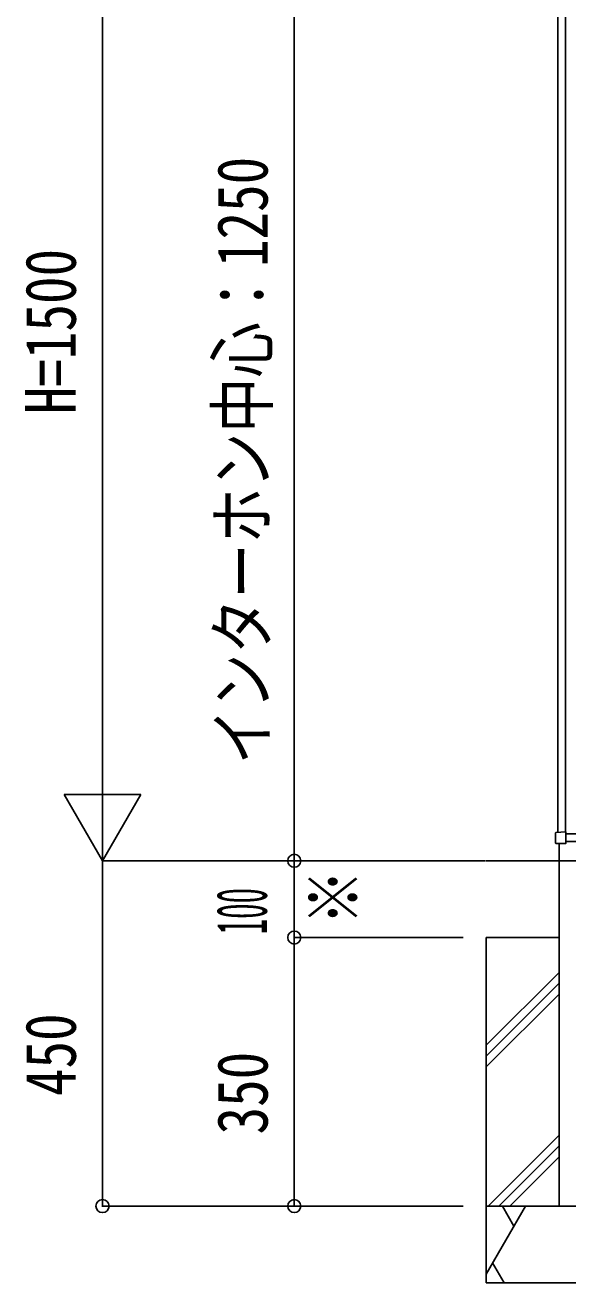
# Model space of a CAD drawing. Units: millimetres, scale not verified. Extents: x -8418 to 8410, y -5948 to 5940.
# Drawn here: x -3479 to -2772, y 482 to 2121 of the extents above; entities that cross this region are included whole.
import ezdxf
from ezdxf.enums import TextEntityAlignment as Align

# ---------------------------------------------------------------- set-up
doc = ezdxf.new("R2010")
doc.units = ezdxf.units.MM
doc.header["$LTSCALE"] = 30
for name, color, linetype in [('0-3_YKK_13', 4, 'Continuous'), ('0-4_YKK_A1', 4, 'Continuous'), ('0-5_YKK_D', 6, 'Continuous')]:
    doc.layers.add(name, color=color, linetype=linetype)
doc.styles.add('ＭＳ ゴシック', font='')
doc.styles.get('ＭＳ ゴシック').set_extended_font_data('MS Gothic')

msp = doc.modelspace()

# ---------------------------------------------------------------- linework, layer by layer
at = {"layer": '0-3_YKK_13'}
for p, q in [((-2787.66, 1068.43), (-2787.66, 1054.9)), ((-2786.72, 1068.95), (-2787.19, 1068.92)), ((-2774.69, 1069.69), (-2786.72, 1068.95)), ((-2774.16, 1054.9), (-2774.16, 1069.19)), ((-2787.16, 1054.4), (-2786.69, 1054.4)), ((-2786.69, 1054.4), (-2774.66, 1054.4))]:
    msp.add_line(p, q, dxfattribs=at)
for centre, start, end in [((-2787.16, 1068.43), 93.5, 180), ((-2774.66, 1069.19), 0, 93.5), ((-2787.16, 1054.9), 180, 270), ((-2774.66, 1054.9), 270, 0)]:
    msp.add_arc(centre, 0.5, start, end, dxfattribs=at)
at = {"layer": '0-4_YKK_A1'}
for p, q in [((-2784.66, 2499.9), (-2784.66, 1069.08)), ((-2774.66, 2499.9), (-2774.66, 1069.69)), ((-2774.16, 1066.9), (-1882.16, 1066.9)), ((-2783.16, 1054.4), (-2783.16, 581.9)), ((-1882.16, 1056.9), (-2774.16, 1056.9)), ((-1662.4, 1031.9), (-2878.16, 1031.9)), ((-2878.16, 931.9), (-2878.16, 481.9)), ((-2878.16, 931.9), (-2783.16, 931.9)), ((-2878.16, 791.53), (-2783.16, 886.53)), ((-2878.16, 777.39), (-2783.16, 872.39)), ((-2878.16, 763.25), (-2783.16, 858.25)), ((-2875.66, 581.9), (-2783.16, 674.4)), ((-2861.52, 581.9), (-2783.16, 660.26)), ((-2847.38, 581.9), (-2783.16, 646.12)), ((-2878.16, 581.9), (-1778.16, 581.9)), ((-2878.16, 493.28), (-2826.99, 581.9)), ((-2856.99, 581.9), (-2841.99, 555.91)), ((-2783.16, 581.9), (-2733.16, 581.9)), ((-2854.73, 481.9), (-2869.73, 507.88)), ((-2878.16, 481.9), (-1778.16, 481.9))]:
    msp.add_line(p, q, dxfattribs=at)
at = {"layer": '0-5_YKK_D'}
for p, q in [((-3378.16, 2431.9), (-3378.16, 1131.9)), ((-3128.16, 2281.9), (-3128.16, 1031.9)), ((-3378.16, 1031.9), (-3378.16, 1205.1)), ((-3378.16, 1031.9), (-3428.16, 1118.5)), ((-3328.16, 1118.5), (-3428.16, 1118.5)), ((-3378.16, 1031.9), (-3328.16, 1118.5)), ((-2879.16, 1031.9), (-3379.16, 1031.9)), ((-2879.16, 1031.9), (-3379.16, 1031.9)), ((-3378.16, 1031.9), (-3378.16, 581.9)), ((-2879.16, 1031.9), (-3129.16, 1031.9)), ((-2879.16, 1031.9), (-3129.16, 1031.9)), ((-3128.16, 931.9), (-3128.16, 1031.9)), ((-2908.16, 931.9), (-3129.16, 931.9)), ((-2908.16, 931.9), (-3129.16, 931.9)), ((-3128.16, 931.9), (-3128.16, 581.9)), ((-2908.16, 581.9), (-3379.16, 581.9)), ((-2908.16, 581.9), (-3129.16, 581.9))]:
    msp.add_line(p, q, dxfattribs=at)
for centre in [(-3128.16, 1031.9), (-3128.16, 1031.9), (-3128.16, 931.9), (-3128.16, 931.9), (-3378.16, 581.9), (-3128.16, 581.9)]:
    msp.add_circle(centre, 8.5, dxfattribs=at)

# ---------------------------------------------------------------- texts
at = {"layer": '0-5_YKK_D', "style": 'ＭＳ ゴシック'}
for s, width, p in [('インターホン中心：1250', 0.8, (-3143.16, 1157.7)), ('H=1500', 0.8, (-3393.16, 1613.9)), ('※', 0.8, (-3024.16, 948.3)), ('100', 0.45, (-3144.16, 936)), ('450', 0.8, (-3393.16, 725.3)), ('350', 0.8, (-3143.16, 675.3))]:
    msp.add_text(s, height=65.98, rotation=90, dxfattribs=dict(at, width=width)).set_placement(p, align=Align.BOTTOM_LEFT)

doc.saveas('drawing.dxf')
